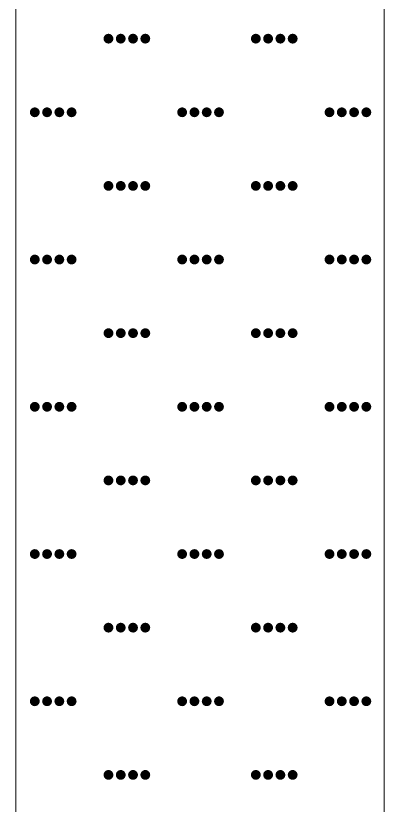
# Model space of a CAD drawing. Header units: inches. Extents: x -27 to 109, y -598 to 26.
# Drawn here: x 18.082 to 20.082, y -269.77 to -265.481 of the extents above; entities that cross this region are included whole.
import ezdxf

# ---------------------------------------------------------------- set-up
doc = ezdxf.new("R2010")
doc.units = ezdxf.units.IN
doc.header["$MEASUREMENT"] = 0
doc.layers.get('0').update_dxf_attribs({"lineweight": 0})

# ---------------------------------------------------------------- blocks, each defined once
blk = doc.blocks.new('lr_block_44')
at = {"true_color": 0x000000}
for points in [[(18.6105, -265.6126), (18.6114, -265.6057), (18.6105, -265.5987), (18.6078, -265.5924), (18.6035, -265.5869), (18.5981, -265.5826), (18.5917, -265.5799), (18.5847, -265.579), (18.5778, -265.5799), (18.5714, -265.5826), (18.5659, -265.5869), (18.5617, -265.5924), (18.559, -265.5987), (18.5581, -265.6057), (18.559, -265.6126), (18.5617, -265.619), (18.5659, -265.6245), (18.5714, -265.6288), (18.5778, -265.6314), (18.5847, -265.6323), (18.5917, -265.6314), (18.5981, -265.6288), (18.6035, -265.6245), (18.6078, -265.619)], [(18.6771, -265.6126), (18.6781, -265.6057), (18.6771, -265.5987), (18.6745, -265.5924), (18.6702, -265.5869), (18.6647, -265.5826), (18.6583, -265.5799), (18.6514, -265.579), (18.6445, -265.5799), (18.6381, -265.5826), (18.6326, -265.5869), (18.6283, -265.5924), (18.6257, -265.5987), (18.6247, -265.6057), (18.6257, -265.6126), (18.6283, -265.619), (18.6326, -265.6245), (18.6381, -265.6288), (18.6445, -265.6314), (18.6514, -265.6323), (18.6583, -265.6314), (18.6647, -265.6288), (18.6702, -265.6245), (18.6745, -265.619)], [(18.7438, -265.6126), (18.7447, -265.6057), (18.7438, -265.5987), (18.7411, -265.5924), (18.7369, -265.5869), (18.7314, -265.5826), (18.725, -265.5799), (18.7181, -265.579), (18.7111, -265.5799), (18.7047, -265.5826), (18.6993, -265.5869), (18.695, -265.5924), (18.6923, -265.5987), (18.6914, -265.6057), (18.6923, -265.6126), (18.695, -265.619), (18.6993, -265.6245), (18.7047, -265.6288), (18.7111, -265.6314), (18.7181, -265.6323), (18.725, -265.6314), (18.7314, -265.6288), (18.7369, -265.6245), (18.7411, -265.619)], [(18.8105, -265.6126), (18.8114, -265.6057), (18.8105, -265.5987), (18.8078, -265.5924), (18.8035, -265.5869), (18.7981, -265.5826), (18.7917, -265.5799), (18.7847, -265.579), (18.7778, -265.5799), (18.7714, -265.5826), (18.7659, -265.5869), (18.7617, -265.5924), (18.759, -265.5987), (18.7581, -265.6057), (18.759, -265.6126), (18.7617, -265.619), (18.7659, -265.6245), (18.7714, -265.6288), (18.7778, -265.6314), (18.7847, -265.6323), (18.7917, -265.6314), (18.7981, -265.6288), (18.8035, -265.6245), (18.8078, -265.619)], [(19.4105, -265.6126), (19.4114, -265.6057), (19.4105, -265.5987), (19.4078, -265.5924), (19.4035, -265.5869), (19.3981, -265.5826), (19.3917, -265.5799), (19.3847, -265.579), (19.3778, -265.5799), (19.3714, -265.5826), (19.3659, -265.5869), (19.3617, -265.5924), (19.359, -265.5987), (19.3581, -265.6057), (19.359, -265.6126), (19.3617, -265.619), (19.3659, -265.6245), (19.3714, -265.6288), (19.3778, -265.6314), (19.3847, -265.6323), (19.3917, -265.6314), (19.3981, -265.6288), (19.4035, -265.6245), (19.4078, -265.619)], [(19.4771, -265.6126), (19.4781, -265.6057), (19.4771, -265.5987), (19.4745, -265.5924), (19.4702, -265.5869), (19.4647, -265.5826), (19.4583, -265.5799), (19.4514, -265.579), (19.4445, -265.5799), (19.4381, -265.5826), (19.4326, -265.5869), (19.4283, -265.5924), (19.4257, -265.5987), (19.4247, -265.6057), (19.4257, -265.6126), (19.4283, -265.619), (19.4326, -265.6245), (19.4381, -265.6288), (19.4445, -265.6314), (19.4514, -265.6323), (19.4583, -265.6314), (19.4647, -265.6288), (19.4702, -265.6245), (19.4745, -265.619)], [(19.5438, -265.6126), (19.5447, -265.6057), (19.5438, -265.5987), (19.5411, -265.5924), (19.5369, -265.5869), (19.5314, -265.5826), (19.525, -265.5799), (19.5181, -265.579), (19.5111, -265.5799), (19.5047, -265.5826), (19.4993, -265.5869), (19.495, -265.5924), (19.4923, -265.5987), (19.4914, -265.6057), (19.4923, -265.6126), (19.495, -265.619), (19.4993, -265.6245), (19.5047, -265.6288), (19.5111, -265.6314), (19.5181, -265.6323), (19.525, -265.6314), (19.5314, -265.6288), (19.5369, -265.6245), (19.5411, -265.619)], [(19.6105, -265.6126), (19.6114, -265.6057), (19.6105, -265.5987), (19.6078, -265.5924), (19.6035, -265.5869), (19.5981, -265.5826), (19.5917, -265.5799), (19.5847, -265.579), (19.5778, -265.5799), (19.5714, -265.5826), (19.5659, -265.5869), (19.5617, -265.5924), (19.559, -265.5987), (19.5581, -265.6057), (19.559, -265.6126), (19.5617, -265.619), (19.5659, -265.6245), (19.5714, -265.6288), (19.5778, -265.6314), (19.5847, -265.6323), (19.5917, -265.6314), (19.5981, -265.6288), (19.6035, -265.6245), (19.6078, -265.619)], [(18.2105, -266.0126), (18.2114, -266.0057), (18.2105, -265.9987), (18.2078, -265.9923), (18.2035, -265.9869), (18.1981, -265.9826), (18.1917, -265.9799), (18.1847, -265.979), (18.1778, -265.9799), (18.1714, -265.9826), (18.1659, -265.9869), (18.1617, -265.9923), (18.159, -265.9987), (18.1581, -266.0057), (18.159, -266.0126), (18.1617, -266.019), (18.1659, -266.0245), (18.1714, -266.0288), (18.1778, -266.0314), (18.1847, -266.0324), (18.1917, -266.0314), (18.1981, -266.0288), (18.2035, -266.0245), (18.2078, -266.019)], [(18.2771, -266.0126), (18.2781, -266.0057), (18.2771, -265.9987), (18.2745, -265.9923), (18.2702, -265.9869), (18.2647, -265.9826), (18.2583, -265.9799), (18.2514, -265.979), (18.2445, -265.9799), (18.2381, -265.9826), (18.2326, -265.9869), (18.2283, -265.9923), (18.2257, -265.9987), (18.2247, -266.0057), (18.2257, -266.0126), (18.2283, -266.019), (18.2326, -266.0245), (18.2381, -266.0288), (18.2445, -266.0314), (18.2514, -266.0324), (18.2583, -266.0314), (18.2647, -266.0288), (18.2702, -266.0245), (18.2745, -266.019)], [(18.3438, -266.0126), (18.3447, -266.0057), (18.3438, -265.9987), (18.3411, -265.9923), (18.3369, -265.9869), (18.3314, -265.9826), (18.325, -265.9799), (18.3181, -265.979), (18.3111, -265.9799), (18.3047, -265.9826), (18.2993, -265.9869), (18.295, -265.9923), (18.2923, -265.9987), (18.2914, -266.0057), (18.2923, -266.0126), (18.295, -266.019), (18.2993, -266.0245), (18.3047, -266.0288), (18.3111, -266.0314), (18.3181, -266.0324), (18.325, -266.0314), (18.3314, -266.0288), (18.3369, -266.0245), (18.3411, -266.019)], [(18.4105, -266.0126), (18.4114, -266.0057), (18.4105, -265.9987), (18.4078, -265.9923), (18.4035, -265.9869), (18.3981, -265.9826), (18.3917, -265.9799), (18.3847, -265.979), (18.3778, -265.9799), (18.3714, -265.9826), (18.3659, -265.9869), (18.3617, -265.9923), (18.359, -265.9987), (18.3581, -266.0057), (18.359, -266.0126), (18.3617, -266.019), (18.3659, -266.0245), (18.3714, -266.0288), (18.3778, -266.0314), (18.3847, -266.0324), (18.3917, -266.0314), (18.3981, -266.0288), (18.4035, -266.0245), (18.4078, -266.019)], [(19.0105, -266.0126), (19.0114, -266.0057), (19.0105, -265.9987), (19.0078, -265.9923), (19.0035, -265.9869), (18.9981, -265.9826), (18.9917, -265.9799), (18.9847, -265.979), (18.9778, -265.9799), (18.9714, -265.9826), (18.9659, -265.9869), (18.9617, -265.9923), (18.959, -265.9987), (18.9581, -266.0057), (18.959, -266.0126), (18.9617, -266.019), (18.9659, -266.0245), (18.9714, -266.0288), (18.9778, -266.0314), (18.9847, -266.0324), (18.9917, -266.0314), (18.9981, -266.0288), (19.0035, -266.0245), (19.0078, -266.019)], [(19.0771, -266.0126), (19.0781, -266.0057), (19.0771, -265.9987), (19.0745, -265.9923), (19.0702, -265.9869), (19.0647, -265.9826), (19.0583, -265.9799), (19.0514, -265.979), (19.0445, -265.9799), (19.0381, -265.9826), (19.0326, -265.9869), (19.0283, -265.9923), (19.0257, -265.9987), (19.0247, -266.0057), (19.0257, -266.0126), (19.0283, -266.019), (19.0326, -266.0245), (19.0381, -266.0288), (19.0445, -266.0314), (19.0514, -266.0324), (19.0583, -266.0314), (19.0647, -266.0288), (19.0702, -266.0245), (19.0745, -266.019)], [(19.1438, -266.0126), (19.1447, -266.0057), (19.1438, -265.9987), (19.1411, -265.9923), (19.1369, -265.9869), (19.1314, -265.9826), (19.125, -265.9799), (19.1181, -265.979), (19.1111, -265.9799), (19.1047, -265.9826), (19.0993, -265.9869), (19.095, -265.9923), (19.0923, -265.9987), (19.0914, -266.0057), (19.0923, -266.0126), (19.095, -266.019), (19.0993, -266.0245), (19.1047, -266.0288), (19.1111, -266.0314), (19.1181, -266.0324), (19.125, -266.0314), (19.1314, -266.0288), (19.1369, -266.0245), (19.1411, -266.019)], [(19.2105, -266.0126), (19.2114, -266.0057), (19.2105, -265.9987), (19.2078, -265.9923), (19.2035, -265.9869), (19.1981, -265.9826), (19.1917, -265.9799), (19.1847, -265.979), (19.1778, -265.9799), (19.1714, -265.9826), (19.1659, -265.9869), (19.1617, -265.9923), (19.159, -265.9987), (19.1581, -266.0057), (19.159, -266.0126), (19.1617, -266.019), (19.1659, -266.0245), (19.1714, -266.0288), (19.1778, -266.0314), (19.1847, -266.0324), (19.1917, -266.0314), (19.1981, -266.0288), (19.2035, -266.0245), (19.2078, -266.019)], [(19.8105, -266.0126), (19.8114, -266.0057), (19.8105, -265.9987), (19.8078, -265.9923), (19.8035, -265.9869), (19.7981, -265.9826), (19.7917, -265.9799), (19.7847, -265.979), (19.7778, -265.9799), (19.7714, -265.9826), (19.7659, -265.9869), (19.7617, -265.9923), (19.759, -265.9987), (19.7581, -266.0057), (19.759, -266.0126), (19.7617, -266.019), (19.7659, -266.0245), (19.7714, -266.0288), (19.7778, -266.0314), (19.7847, -266.0324), (19.7917, -266.0314), (19.7981, -266.0288), (19.8035, -266.0245), (19.8078, -266.019)], [(19.8771, -266.0126), (19.8781, -266.0057), (19.8771, -265.9987), (19.8745, -265.9923), (19.8702, -265.9869), (19.8647, -265.9826), (19.8583, -265.9799), (19.8514, -265.979), (19.8445, -265.9799), (19.8381, -265.9826), (19.8326, -265.9869), (19.8283, -265.9923), (19.8257, -265.9987), (19.8247, -266.0057), (19.8257, -266.0126), (19.8283, -266.019), (19.8326, -266.0245), (19.8381, -266.0288), (19.8445, -266.0314), (19.8514, -266.0324), (19.8583, -266.0314), (19.8647, -266.0288), (19.8702, -266.0245), (19.8745, -266.019)], [(19.9438, -266.0126), (19.9447, -266.0057), (19.9438, -265.9987), (19.9411, -265.9923), (19.9369, -265.9869), (19.9314, -265.9826), (19.925, -265.9799), (19.9181, -265.979), (19.9111, -265.9799), (19.9047, -265.9826), (19.8993, -265.9869), (19.895, -265.9923), (19.8923, -265.9987), (19.8914, -266.0057), (19.8923, -266.0126), (19.895, -266.019), (19.8993, -266.0245), (19.9047, -266.0288), (19.9111, -266.0314), (19.9181, -266.0324), (19.925, -266.0314), (19.9314, -266.0288), (19.9369, -266.0245), (19.9411, -266.019)], [(20.0105, -266.0126), (20.0114, -266.0057), (20.0105, -265.9987), (20.0078, -265.9923), (20.0035, -265.9869), (19.9981, -265.9826), (19.9917, -265.9799), (19.9847, -265.979), (19.9778, -265.9799), (19.9714, -265.9826), (19.9659, -265.9869), (19.9617, -265.9923), (19.959, -265.9987), (19.9581, -266.0057), (19.959, -266.0126), (19.9617, -266.019), (19.9659, -266.0245), (19.9714, -266.0288), (19.9778, -266.0314), (19.9847, -266.0324), (19.9917, -266.0314), (19.9981, -266.0288), (20.0035, -266.0245), (20.0078, -266.019)], [(18.6105, -266.4126), (18.6114, -266.4057), (18.6105, -266.3988), (18.6078, -266.3924), (18.6035, -266.3869), (18.5981, -266.3826), (18.5917, -266.38), (18.5847, -266.379), (18.5778, -266.38), (18.5714, -266.3826), (18.5659, -266.3869), (18.5617, -266.3924), (18.559, -266.3988), (18.5581, -266.4057), (18.559, -266.4126), (18.5617, -266.419), (18.5659, -266.4245), (18.5714, -266.4287), (18.5778, -266.4314), (18.5847, -266.4323), (18.5917, -266.4314), (18.5981, -266.4287), (18.6035, -266.4245), (18.6078, -266.419)], [(18.6771, -266.4126), (18.6781, -266.4057), (18.6771, -266.3988), (18.6745, -266.3924), (18.6702, -266.3869), (18.6647, -266.3826), (18.6583, -266.38), (18.6514, -266.379), (18.6445, -266.38), (18.6381, -266.3826), (18.6326, -266.3869), (18.6283, -266.3924), (18.6257, -266.3988), (18.6247, -266.4057), (18.6257, -266.4126), (18.6283, -266.419), (18.6326, -266.4245), (18.6381, -266.4287), (18.6445, -266.4314), (18.6514, -266.4323), (18.6583, -266.4314), (18.6647, -266.4287), (18.6702, -266.4245), (18.6745, -266.419)], [(18.7438, -266.4126), (18.7447, -266.4057), (18.7438, -266.3988), (18.7411, -266.3924), (18.7369, -266.3869), (18.7314, -266.3826), (18.725, -266.38), (18.7181, -266.379), (18.7111, -266.38), (18.7047, -266.3826), (18.6993, -266.3869), (18.695, -266.3924), (18.6923, -266.3988), (18.6914, -266.4057), (18.6923, -266.4126), (18.695, -266.419), (18.6993, -266.4245), (18.7047, -266.4287), (18.7111, -266.4314), (18.7181, -266.4323), (18.725, -266.4314), (18.7314, -266.4287), (18.7369, -266.4245), (18.7411, -266.419)], [(18.8105, -266.4126), (18.8114, -266.4057), (18.8105, -266.3988), (18.8078, -266.3924), (18.8035, -266.3869), (18.7981, -266.3826), (18.7917, -266.38), (18.7847, -266.379), (18.7778, -266.38), (18.7714, -266.3826), (18.7659, -266.3869), (18.7617, -266.3924), (18.759, -266.3988), (18.7581, -266.4057), (18.759, -266.4126), (18.7617, -266.419), (18.7659, -266.4245), (18.7714, -266.4287), (18.7778, -266.4314), (18.7847, -266.4323), (18.7917, -266.4314), (18.7981, -266.4287), (18.8035, -266.4245), (18.8078, -266.419)], [(19.4105, -266.4126), (19.4114, -266.4057), (19.4105, -266.3988), (19.4078, -266.3924), (19.4035, -266.3869), (19.3981, -266.3826), (19.3917, -266.38), (19.3847, -266.379), (19.3778, -266.38), (19.3714, -266.3826), (19.3659, -266.3869), (19.3617, -266.3924), (19.359, -266.3988), (19.3581, -266.4057), (19.359, -266.4126), (19.3617, -266.419), (19.3659, -266.4245), (19.3714, -266.4287), (19.3778, -266.4314), (19.3847, -266.4323), (19.3917, -266.4314), (19.3981, -266.4287), (19.4035, -266.4245), (19.4078, -266.419)], [(19.4771, -266.4126), (19.4781, -266.4057), (19.4771, -266.3988), (19.4745, -266.3924), (19.4702, -266.3869), (19.4647, -266.3826), (19.4583, -266.38), (19.4514, -266.379), (19.4445, -266.38), (19.4381, -266.3826), (19.4326, -266.3869), (19.4283, -266.3924), (19.4257, -266.3988), (19.4247, -266.4057), (19.4257, -266.4126), (19.4283, -266.419), (19.4326, -266.4245), (19.4381, -266.4287), (19.4445, -266.4314), (19.4514, -266.4323), (19.4583, -266.4314), (19.4647, -266.4287), (19.4702, -266.4245), (19.4745, -266.419)], [(19.5438, -266.4126), (19.5447, -266.4057), (19.5438, -266.3988), (19.5411, -266.3924), (19.5369, -266.3869), (19.5314, -266.3826), (19.525, -266.38), (19.5181, -266.379), (19.5111, -266.38), (19.5047, -266.3826), (19.4993, -266.3869), (19.495, -266.3924), (19.4923, -266.3988), (19.4914, -266.4057), (19.4923, -266.4126), (19.495, -266.419), (19.4993, -266.4245), (19.5047, -266.4287), (19.5111, -266.4314), (19.5181, -266.4323), (19.525, -266.4314), (19.5314, -266.4287), (19.5369, -266.4245), (19.5411, -266.419)], [(19.6105, -266.4126), (19.6114, -266.4057), (19.6105, -266.3988), (19.6078, -266.3924), (19.6035, -266.3869), (19.5981, -266.3826), (19.5917, -266.38), (19.5847, -266.379), (19.5778, -266.38), (19.5714, -266.3826), (19.5659, -266.3869), (19.5617, -266.3924), (19.559, -266.3988), (19.5581, -266.4057), (19.559, -266.4126), (19.5617, -266.419), (19.5659, -266.4245), (19.5714, -266.4287), (19.5778, -266.4314), (19.5847, -266.4323), (19.5917, -266.4314), (19.5981, -266.4287), (19.6035, -266.4245), (19.6078, -266.419)], [(18.2105, -266.8126), (18.2114, -266.8057), (18.2105, -266.7987), (18.2078, -266.7923), (18.2035, -266.7869), (18.1981, -266.7826), (18.1917, -266.7799), (18.1847, -266.779), (18.1778, -266.7799), (18.1714, -266.7826), (18.1659, -266.7869), (18.1617, -266.7923), (18.159, -266.7987), (18.1581, -266.8057), (18.159, -266.8126), (18.1617, -266.819), (18.1659, -266.8245), (18.1714, -266.8288), (18.1778, -266.8314), (18.1847, -266.8324), (18.1917, -266.8314), (18.1981, -266.8288), (18.2035, -266.8245), (18.2078, -266.819)], [(18.2771, -266.8126), (18.2781, -266.8057), (18.2771, -266.7987), (18.2745, -266.7923), (18.2702, -266.7869), (18.2647, -266.7826), (18.2583, -266.7799), (18.2514, -266.779), (18.2445, -266.7799), (18.2381, -266.7826), (18.2326, -266.7869), (18.2283, -266.7923), (18.2257, -266.7987), (18.2247, -266.8057), (18.2257, -266.8126), (18.2283, -266.819), (18.2326, -266.8245), (18.2381, -266.8288), (18.2445, -266.8314), (18.2514, -266.8324), (18.2583, -266.8314), (18.2647, -266.8288), (18.2702, -266.8245), (18.2745, -266.819)], [(18.3438, -266.8126), (18.3447, -266.8057), (18.3438, -266.7987), (18.3411, -266.7923), (18.3369, -266.7869), (18.3314, -266.7826), (18.325, -266.7799), (18.3181, -266.779), (18.3111, -266.7799), (18.3047, -266.7826), (18.2993, -266.7869), (18.295, -266.7923), (18.2923, -266.7987), (18.2914, -266.8057), (18.2923, -266.8126), (18.295, -266.819), (18.2993, -266.8245), (18.3047, -266.8288), (18.3111, -266.8314), (18.3181, -266.8324), (18.325, -266.8314), (18.3314, -266.8288), (18.3369, -266.8245), (18.3411, -266.819)], [(18.4105, -266.8126), (18.4114, -266.8057), (18.4105, -266.7987), (18.4078, -266.7923), (18.4035, -266.7869), (18.3981, -266.7826), (18.3917, -266.7799), (18.3847, -266.779), (18.3778, -266.7799), (18.3714, -266.7826), (18.3659, -266.7869), (18.3617, -266.7923), (18.359, -266.7987), (18.3581, -266.8057), (18.359, -266.8126), (18.3617, -266.819), (18.3659, -266.8245), (18.3714, -266.8288), (18.3778, -266.8314), (18.3847, -266.8324), (18.3917, -266.8314), (18.3981, -266.8288), (18.4035, -266.8245), (18.4078, -266.819)], [(19.0105, -266.8126), (19.0114, -266.8057), (19.0105, -266.7987), (19.0078, -266.7923), (19.0035, -266.7869), (18.9981, -266.7826), (18.9917, -266.7799), (18.9847, -266.779), (18.9778, -266.7799), (18.9714, -266.7826), (18.9659, -266.7869), (18.9617, -266.7923), (18.959, -266.7987), (18.9581, -266.8057), (18.959, -266.8126), (18.9617, -266.819), (18.9659, -266.8245), (18.9714, -266.8288), (18.9778, -266.8314), (18.9847, -266.8324), (18.9917, -266.8314), (18.9981, -266.8288), (19.0035, -266.8245), (19.0078, -266.819)], [(19.0771, -266.8126), (19.0781, -266.8057), (19.0771, -266.7987), (19.0745, -266.7923), (19.0702, -266.7869), (19.0647, -266.7826), (19.0583, -266.7799), (19.0514, -266.779), (19.0445, -266.7799), (19.0381, -266.7826), (19.0326, -266.7869), (19.0283, -266.7923), (19.0257, -266.7987), (19.0247, -266.8057), (19.0257, -266.8126), (19.0283, -266.819), (19.0326, -266.8245), (19.0381, -266.8288), (19.0445, -266.8314), (19.0514, -266.8324), (19.0583, -266.8314), (19.0647, -266.8288), (19.0702, -266.8245), (19.0745, -266.819)], [(19.1438, -266.8126), (19.1447, -266.8057), (19.1438, -266.7987), (19.1411, -266.7923), (19.1369, -266.7869), (19.1314, -266.7826), (19.125, -266.7799), (19.1181, -266.779), (19.1111, -266.7799), (19.1047, -266.7826), (19.0993, -266.7869), (19.095, -266.7923), (19.0923, -266.7987), (19.0914, -266.8057), (19.0923, -266.8126), (19.095, -266.819), (19.0993, -266.8245), (19.1047, -266.8288), (19.1111, -266.8314), (19.1181, -266.8324), (19.125, -266.8314), (19.1314, -266.8288), (19.1369, -266.8245), (19.1411, -266.819)], [(19.2105, -266.8126), (19.2114, -266.8057), (19.2105, -266.7987), (19.2078, -266.7923), (19.2035, -266.7869), (19.1981, -266.7826), (19.1917, -266.7799), (19.1847, -266.779), (19.1778, -266.7799), (19.1714, -266.7826), (19.1659, -266.7869), (19.1617, -266.7923), (19.159, -266.7987), (19.1581, -266.8057), (19.159, -266.8126), (19.1617, -266.819), (19.1659, -266.8245), (19.1714, -266.8288), (19.1778, -266.8314), (19.1847, -266.8324), (19.1917, -266.8314), (19.1981, -266.8288), (19.2035, -266.8245), (19.2078, -266.819)], [(19.8105, -266.8126), (19.8114, -266.8057), (19.8105, -266.7987), (19.8078, -266.7923), (19.8035, -266.7869), (19.7981, -266.7826), (19.7917, -266.7799), (19.7847, -266.779), (19.7778, -266.7799), (19.7714, -266.7826), (19.7659, -266.7869), (19.7617, -266.7923), (19.759, -266.7987), (19.7581, -266.8057), (19.759, -266.8126), (19.7617, -266.819), (19.7659, -266.8245), (19.7714, -266.8288), (19.7778, -266.8314), (19.7847, -266.8324), (19.7917, -266.8314), (19.7981, -266.8288), (19.8035, -266.8245), (19.8078, -266.819)], [(19.8771, -266.8126), (19.8781, -266.8057), (19.8771, -266.7987), (19.8745, -266.7923), (19.8702, -266.7869), (19.8647, -266.7826), (19.8583, -266.7799), (19.8514, -266.779), (19.8445, -266.7799), (19.8381, -266.7826), (19.8326, -266.7869), (19.8283, -266.7923), (19.8257, -266.7987), (19.8247, -266.8057), (19.8257, -266.8126), (19.8283, -266.819), (19.8326, -266.8245), (19.8381, -266.8288), (19.8445, -266.8314), (19.8514, -266.8324), (19.8583, -266.8314), (19.8647, -266.8288), (19.8702, -266.8245), (19.8745, -266.819)], [(19.9438, -266.8126), (19.9447, -266.8057), (19.9438, -266.7987), (19.9411, -266.7923), (19.9369, -266.7869), (19.9314, -266.7826), (19.925, -266.7799), (19.9181, -266.779), (19.9111, -266.7799), (19.9047, -266.7826), (19.8993, -266.7869), (19.895, -266.7923), (19.8923, -266.7987), (19.8914, -266.8057), (19.8923, -266.8126), (19.895, -266.819), (19.8993, -266.8245), (19.9047, -266.8288), (19.9111, -266.8314), (19.9181, -266.8324), (19.925, -266.8314), (19.9314, -266.8288), (19.9369, -266.8245), (19.9411, -266.819)], [(20.0105, -266.8126), (20.0114, -266.8057), (20.0105, -266.7987), (20.0078, -266.7923), (20.0035, -266.7869), (19.9981, -266.7826), (19.9917, -266.7799), (19.9847, -266.779), (19.9778, -266.7799), (19.9714, -266.7826), (19.9659, -266.7869), (19.9617, -266.7923), (19.959, -266.7987), (19.9581, -266.8057), (19.959, -266.8126), (19.9617, -266.819), (19.9659, -266.8245), (19.9714, -266.8288), (19.9778, -266.8314), (19.9847, -266.8324), (19.9917, -266.8314), (19.9981, -266.8288), (20.0035, -266.8245), (20.0078, -266.819)], [(18.6105, -267.2126), (18.6114, -267.2057), (18.6105, -267.1988), (18.6078, -267.1923), (18.6035, -267.1869), (18.5981, -267.1826), (18.5917, -267.18), (18.5847, -267.179), (18.5778, -267.18), (18.5714, -267.1826), (18.5659, -267.1869), (18.5617, -267.1923), (18.559, -267.1988), (18.5581, -267.2057), (18.559, -267.2126), (18.5617, -267.219), (18.5659, -267.2245), (18.5714, -267.2287), (18.5778, -267.2314), (18.5847, -267.2323), (18.5917, -267.2314), (18.5981, -267.2287), (18.6035, -267.2245), (18.6078, -267.219)], [(18.6771, -267.2126), (18.6781, -267.2057), (18.6771, -267.1988), (18.6745, -267.1923), (18.6702, -267.1869), (18.6647, -267.1826), (18.6583, -267.18), (18.6514, -267.179), (18.6445, -267.18), (18.6381, -267.1826), (18.6326, -267.1869), (18.6283, -267.1923), (18.6257, -267.1988), (18.6247, -267.2057), (18.6257, -267.2126), (18.6283, -267.219), (18.6326, -267.2245), (18.6381, -267.2287), (18.6445, -267.2314), (18.6514, -267.2323), (18.6583, -267.2314), (18.6647, -267.2287), (18.6702, -267.2245), (18.6745, -267.219)], [(18.7438, -267.2126), (18.7447, -267.2057), (18.7438, -267.1988), (18.7411, -267.1923), (18.7369, -267.1869), (18.7314, -267.1826), (18.725, -267.18), (18.7181, -267.179), (18.7111, -267.18), (18.7047, -267.1826), (18.6993, -267.1869), (18.695, -267.1923), (18.6923, -267.1988), (18.6914, -267.2057), (18.6923, -267.2126), (18.695, -267.219), (18.6993, -267.2245), (18.7047, -267.2287), (18.7111, -267.2314), (18.7181, -267.2323), (18.725, -267.2314), (18.7314, -267.2287), (18.7369, -267.2245), (18.7411, -267.219)], [(18.8105, -267.2126), (18.8114, -267.2057), (18.8105, -267.1988), (18.8078, -267.1923), (18.8035, -267.1869), (18.7981, -267.1826), (18.7917, -267.18), (18.7847, -267.179), (18.7778, -267.18), (18.7714, -267.1826), (18.7659, -267.1869), (18.7617, -267.1923), (18.759, -267.1988), (18.7581, -267.2057), (18.759, -267.2126), (18.7617, -267.219), (18.7659, -267.2245), (18.7714, -267.2287), (18.7778, -267.2314), (18.7847, -267.2323), (18.7917, -267.2314), (18.7981, -267.2287), (18.8035, -267.2245), (18.8078, -267.219)], [(19.4105, -267.2126), (19.4114, -267.2057), (19.4105, -267.1988), (19.4078, -267.1923), (19.4035, -267.1869), (19.3981, -267.1826), (19.3917, -267.18), (19.3847, -267.179), (19.3778, -267.18), (19.3714, -267.1826), (19.3659, -267.1869), (19.3617, -267.1923), (19.359, -267.1988), (19.3581, -267.2057), (19.359, -267.2126), (19.3617, -267.219), (19.3659, -267.2245), (19.3714, -267.2287), (19.3778, -267.2314), (19.3847, -267.2323), (19.3917, -267.2314), (19.3981, -267.2287), (19.4035, -267.2245), (19.4078, -267.219)], [(19.4771, -267.2126), (19.4781, -267.2057), (19.4771, -267.1988), (19.4745, -267.1923), (19.4702, -267.1869), (19.4647, -267.1826), (19.4583, -267.18), (19.4514, -267.179), (19.4445, -267.18), (19.4381, -267.1826), (19.4326, -267.1869), (19.4283, -267.1923), (19.4257, -267.1988), (19.4247, -267.2057), (19.4257, -267.2126), (19.4283, -267.219), (19.4326, -267.2245), (19.4381, -267.2287), (19.4445, -267.2314), (19.4514, -267.2323), (19.4583, -267.2314), (19.4647, -267.2287), (19.4702, -267.2245), (19.4745, -267.219)], [(19.5438, -267.2126), (19.5447, -267.2057), (19.5438, -267.1988), (19.5411, -267.1923), (19.5369, -267.1869), (19.5314, -267.1826), (19.525, -267.18), (19.5181, -267.179), (19.5111, -267.18), (19.5047, -267.1826), (19.4993, -267.1869), (19.495, -267.1923), (19.4923, -267.1988), (19.4914, -267.2057), (19.4923, -267.2126), (19.495, -267.219), (19.4993, -267.2245), (19.5047, -267.2287), (19.5111, -267.2314), (19.5181, -267.2323), (19.525, -267.2314), (19.5314, -267.2287), (19.5369, -267.2245), (19.5411, -267.219)], [(19.6105, -267.2126), (19.6114, -267.2057), (19.6105, -267.1988), (19.6078, -267.1923), (19.6035, -267.1869), (19.5981, -267.1826), (19.5917, -267.18), (19.5847, -267.179), (19.5778, -267.18), (19.5714, -267.1826), (19.5659, -267.1869), (19.5617, -267.1923), (19.559, -267.1988), (19.5581, -267.2057), (19.559, -267.2126), (19.5617, -267.219), (19.5659, -267.2245), (19.5714, -267.2287), (19.5778, -267.2314), (19.5847, -267.2323), (19.5917, -267.2314), (19.5981, -267.2287), (19.6035, -267.2245), (19.6078, -267.219)], [(18.2105, -267.6126), (18.2114, -267.6057), (18.2105, -267.5987), (18.2078, -267.5924), (18.2035, -267.5869), (18.1981, -267.5826), (18.1917, -267.5799), (18.1847, -267.579), (18.1778, -267.5799), (18.1714, -267.5826), (18.1659, -267.5869), (18.1617, -267.5924), (18.159, -267.5987), (18.1581, -267.6057), (18.159, -267.6126), (18.1617, -267.619), (18.1659, -267.6245), (18.1714, -267.6288), (18.1778, -267.6314), (18.1847, -267.6323), (18.1917, -267.6314), (18.1981, -267.6288), (18.2035, -267.6245), (18.2078, -267.619)], [(18.2771, -267.6126), (18.2781, -267.6057), (18.2771, -267.5987), (18.2745, -267.5924), (18.2702, -267.5869), (18.2647, -267.5826), (18.2583, -267.5799), (18.2514, -267.579), (18.2445, -267.5799), (18.2381, -267.5826), (18.2326, -267.5869), (18.2283, -267.5924), (18.2257, -267.5987), (18.2247, -267.6057), (18.2257, -267.6126), (18.2283, -267.619), (18.2326, -267.6245), (18.2381, -267.6288), (18.2445, -267.6314), (18.2514, -267.6323), (18.2583, -267.6314), (18.2647, -267.6288), (18.2702, -267.6245), (18.2745, -267.619)], [(18.3438, -267.6126), (18.3447, -267.6057), (18.3438, -267.5987), (18.3411, -267.5924), (18.3369, -267.5869), (18.3314, -267.5826), (18.325, -267.5799), (18.3181, -267.579), (18.3111, -267.5799), (18.3047, -267.5826), (18.2993, -267.5869), (18.295, -267.5924), (18.2923, -267.5987), (18.2914, -267.6057), (18.2923, -267.6126), (18.295, -267.619), (18.2993, -267.6245), (18.3047, -267.6288), (18.3111, -267.6314), (18.3181, -267.6323), (18.325, -267.6314), (18.3314, -267.6288), (18.3369, -267.6245), (18.3411, -267.619)], [(18.4105, -267.6126), (18.4114, -267.6057), (18.4105, -267.5987), (18.4078, -267.5924), (18.4035, -267.5869), (18.3981, -267.5826), (18.3917, -267.5799), (18.3847, -267.579), (18.3778, -267.5799), (18.3714, -267.5826), (18.3659, -267.5869), (18.3617, -267.5924), (18.359, -267.5987), (18.3581, -267.6057), (18.359, -267.6126), (18.3617, -267.619), (18.3659, -267.6245), (18.3714, -267.6288), (18.3778, -267.6314), (18.3847, -267.6323), (18.3917, -267.6314), (18.3981, -267.6288), (18.4035, -267.6245), (18.4078, -267.619)], [(19.0105, -267.6126), (19.0114, -267.6057), (19.0105, -267.5987), (19.0078, -267.5924), (19.0035, -267.5869), (18.9981, -267.5826), (18.9917, -267.5799), (18.9847, -267.579), (18.9778, -267.5799), (18.9714, -267.5826), (18.9659, -267.5869), (18.9617, -267.5924), (18.959, -267.5987), (18.9581, -267.6057), (18.959, -267.6126), (18.9617, -267.619), (18.9659, -267.6245), (18.9714, -267.6288), (18.9778, -267.6314), (18.9847, -267.6323), (18.9917, -267.6314), (18.9981, -267.6288), (19.0035, -267.6245), (19.0078, -267.619)], [(19.0771, -267.6126), (19.0781, -267.6057), (19.0771, -267.5987), (19.0745, -267.5924), (19.0702, -267.5869), (19.0647, -267.5826), (19.0583, -267.5799), (19.0514, -267.579), (19.0445, -267.5799), (19.0381, -267.5826), (19.0326, -267.5869), (19.0283, -267.5924), (19.0257, -267.5987), (19.0247, -267.6057), (19.0257, -267.6126), (19.0283, -267.619), (19.0326, -267.6245), (19.0381, -267.6288), (19.0445, -267.6314), (19.0514, -267.6323), (19.0583, -267.6314), (19.0647, -267.6288), (19.0702, -267.6245), (19.0745, -267.619)], [(19.1438, -267.6126), (19.1447, -267.6057), (19.1438, -267.5987), (19.1411, -267.5924), (19.1369, -267.5869), (19.1314, -267.5826), (19.125, -267.5799), (19.1181, -267.579), (19.1111, -267.5799), (19.1047, -267.5826), (19.0993, -267.5869), (19.095, -267.5924), (19.0923, -267.5987), (19.0914, -267.6057), (19.0923, -267.6126), (19.095, -267.619), (19.0993, -267.6245), (19.1047, -267.6288), (19.1111, -267.6314), (19.1181, -267.6323), (19.125, -267.6314), (19.1314, -267.6288), (19.1369, -267.6245), (19.1411, -267.619)], [(19.2105, -267.6126), (19.2114, -267.6057), (19.2105, -267.5987), (19.2078, -267.5924), (19.2035, -267.5869), (19.1981, -267.5826), (19.1917, -267.5799), (19.1847, -267.579), (19.1778, -267.5799), (19.1714, -267.5826), (19.1659, -267.5869), (19.1617, -267.5924), (19.159, -267.5987), (19.1581, -267.6057), (19.159, -267.6126), (19.1617, -267.619), (19.1659, -267.6245), (19.1714, -267.6288), (19.1778, -267.6314), (19.1847, -267.6323), (19.1917, -267.6314), (19.1981, -267.6288), (19.2035, -267.6245), (19.2078, -267.619)], [(19.8105, -267.6126), (19.8114, -267.6057), (19.8105, -267.5987), (19.8078, -267.5924), (19.8035, -267.5869), (19.7981, -267.5826), (19.7917, -267.5799), (19.7847, -267.579), (19.7778, -267.5799), (19.7714, -267.5826), (19.7659, -267.5869), (19.7617, -267.5924), (19.759, -267.5987), (19.7581, -267.6057), (19.759, -267.6126), (19.7617, -267.619), (19.7659, -267.6245), (19.7714, -267.6288), (19.7778, -267.6314), (19.7847, -267.6323), (19.7917, -267.6314), (19.7981, -267.6288), (19.8035, -267.6245), (19.8078, -267.619)], [(19.8771, -267.6126), (19.8781, -267.6057), (19.8771, -267.5987), (19.8745, -267.5924), (19.8702, -267.5869), (19.8647, -267.5826), (19.8583, -267.5799), (19.8514, -267.579), (19.8445, -267.5799), (19.8381, -267.5826), (19.8326, -267.5869), (19.8283, -267.5924), (19.8257, -267.5987), (19.8247, -267.6057), (19.8257, -267.6126), (19.8283, -267.619), (19.8326, -267.6245), (19.8381, -267.6288), (19.8445, -267.6314), (19.8514, -267.6323), (19.8583, -267.6314), (19.8647, -267.6288), (19.8702, -267.6245), (19.8745, -267.619)], [(19.9438, -267.6126), (19.9447, -267.6057), (19.9438, -267.5987), (19.9411, -267.5924), (19.9369, -267.5869), (19.9314, -267.5826), (19.925, -267.5799), (19.9181, -267.579), (19.9111, -267.5799), (19.9047, -267.5826), (19.8993, -267.5869), (19.895, -267.5924), (19.8923, -267.5987), (19.8914, -267.6057), (19.8923, -267.6126), (19.895, -267.619), (19.8993, -267.6245), (19.9047, -267.6288), (19.9111, -267.6314), (19.9181, -267.6323), (19.925, -267.6314), (19.9314, -267.6288), (19.9369, -267.6245), (19.9411, -267.619)], [(20.0105, -267.6126), (20.0114, -267.6057), (20.0105, -267.5987), (20.0078, -267.5924), (20.0035, -267.5869), (19.9981, -267.5826), (19.9917, -267.5799), (19.9847, -267.579), (19.9778, -267.5799), (19.9714, -267.5826), (19.9659, -267.5869), (19.9617, -267.5924), (19.959, -267.5987), (19.9581, -267.6057), (19.959, -267.6126), (19.9617, -267.619), (19.9659, -267.6245), (19.9714, -267.6288), (19.9778, -267.6314), (19.9847, -267.6323), (19.9917, -267.6314), (19.9981, -267.6288), (20.0035, -267.6245), (20.0078, -267.619)], [(18.6105, -268.0126), (18.6114, -268.0057), (18.6105, -267.9987), (18.6078, -267.9923), (18.6035, -267.9869), (18.5981, -267.9826), (18.5917, -267.9799), (18.5847, -267.979), (18.5778, -267.9799), (18.5714, -267.9826), (18.5659, -267.9869), (18.5617, -267.9923), (18.559, -267.9987), (18.5581, -268.0057), (18.559, -268.0126), (18.5617, -268.019), (18.5659, -268.0245), (18.5714, -268.0288), (18.5778, -268.0314), (18.5847, -268.0324), (18.5917, -268.0314), (18.5981, -268.0288), (18.6035, -268.0245), (18.6078, -268.019)], [(18.6771, -268.0126), (18.6781, -268.0057), (18.6771, -267.9987), (18.6745, -267.9923), (18.6702, -267.9869), (18.6647, -267.9826), (18.6583, -267.9799), (18.6514, -267.979), (18.6445, -267.9799), (18.6381, -267.9826), (18.6326, -267.9869), (18.6283, -267.9923), (18.6257, -267.9987), (18.6247, -268.0057), (18.6257, -268.0126), (18.6283, -268.019), (18.6326, -268.0245), (18.6381, -268.0288), (18.6445, -268.0314), (18.6514, -268.0324), (18.6583, -268.0314), (18.6647, -268.0288), (18.6702, -268.0245), (18.6745, -268.019)], [(18.7438, -268.0126), (18.7447, -268.0057), (18.7438, -267.9987), (18.7411, -267.9923), (18.7369, -267.9869), (18.7314, -267.9826), (18.725, -267.9799), (18.7181, -267.979), (18.7111, -267.9799), (18.7047, -267.9826), (18.6993, -267.9869), (18.695, -267.9923), (18.6923, -267.9987), (18.6914, -268.0057), (18.6923, -268.0126), (18.695, -268.019), (18.6993, -268.0245), (18.7047, -268.0288), (18.7111, -268.0314), (18.7181, -268.0324), (18.725, -268.0314), (18.7314, -268.0288), (18.7369, -268.0245), (18.7411, -268.019)], [(18.8105, -268.0126), (18.8114, -268.0057), (18.8105, -267.9987), (18.8078, -267.9923), (18.8035, -267.9869), (18.7981, -267.9826), (18.7917, -267.9799), (18.7847, -267.979), (18.7778, -267.9799), (18.7714, -267.9826), (18.7659, -267.9869), (18.7617, -267.9923), (18.759, -267.9987), (18.7581, -268.0057), (18.759, -268.0126), (18.7617, -268.019), (18.7659, -268.0245), (18.7714, -268.0288), (18.7778, -268.0314), (18.7847, -268.0324), (18.7917, -268.0314), (18.7981, -268.0288), (18.8035, -268.0245), (18.8078, -268.019)], [(19.4105, -268.0126), (19.4114, -268.0057), (19.4105, -267.9987), (19.4078, -267.9923), (19.4035, -267.9869), (19.3981, -267.9826), (19.3917, -267.9799), (19.3847, -267.979), (19.3778, -267.9799), (19.3714, -267.9826), (19.3659, -267.9869), (19.3617, -267.9923), (19.359, -267.9987), (19.3581, -268.0057), (19.359, -268.0126), (19.3617, -268.019), (19.3659, -268.0245), (19.3714, -268.0288), (19.3778, -268.0314), (19.3847, -268.0324), (19.3917, -268.0314), (19.3981, -268.0288), (19.4035, -268.0245), (19.4078, -268.019)], [(19.4771, -268.0126), (19.4781, -268.0057), (19.4771, -267.9987), (19.4745, -267.9923), (19.4702, -267.9869), (19.4647, -267.9826), (19.4583, -267.9799), (19.4514, -267.979), (19.4445, -267.9799), (19.4381, -267.9826), (19.4326, -267.9869), (19.4283, -267.9923), (19.4257, -267.9987), (19.4247, -268.0057), (19.4257, -268.0126), (19.4283, -268.019), (19.4326, -268.0245), (19.4381, -268.0288), (19.4445, -268.0314), (19.4514, -268.0324), (19.4583, -268.0314), (19.4647, -268.0288), (19.4702, -268.0245), (19.4745, -268.019)], [(19.5438, -268.0126), (19.5447, -268.0057), (19.5438, -267.9987), (19.5411, -267.9923), (19.5369, -267.9869), (19.5314, -267.9826), (19.525, -267.9799), (19.5181, -267.979), (19.5111, -267.9799), (19.5047, -267.9826), (19.4993, -267.9869), (19.495, -267.9923), (19.4923, -267.9987), (19.4914, -268.0057), (19.4923, -268.0126), (19.495, -268.019), (19.4993, -268.0245), (19.5047, -268.0288), (19.5111, -268.0314), (19.5181, -268.0324), (19.525, -268.0314), (19.5314, -268.0288), (19.5369, -268.0245), (19.5411, -268.019)], [(19.6105, -268.0126), (19.6114, -268.0057), (19.6105, -267.9987), (19.6078, -267.9923), (19.6035, -267.9869), (19.5981, -267.9826), (19.5917, -267.9799), (19.5847, -267.979), (19.5778, -267.9799), (19.5714, -267.9826), (19.5659, -267.9869), (19.5617, -267.9923), (19.559, -267.9987), (19.5581, -268.0057), (19.559, -268.0126), (19.5617, -268.019), (19.5659, -268.0245), (19.5714, -268.0288), (19.5778, -268.0314), (19.5847, -268.0324), (19.5917, -268.0314), (19.5981, -268.0288), (19.6035, -268.0245), (19.6078, -268.019)], [(18.2105, -268.4126), (18.2114, -268.4057), (18.2105, -268.3988), (18.2078, -268.3924), (18.2035, -268.3869), (18.1981, -268.3826), (18.1917, -268.38), (18.1847, -268.379), (18.1778, -268.38), (18.1714, -268.3826), (18.1659, -268.3869), (18.1617, -268.3924), (18.159, -268.3988), (18.1581, -268.4057), (18.159, -268.4126), (18.1617, -268.419), (18.1659, -268.4245), (18.1714, -268.4287), (18.1778, -268.4314), (18.1847, -268.4323), (18.1917, -268.4314), (18.1981, -268.4287), (18.2035, -268.4245), (18.2078, -268.419)], [(18.2771, -268.4126), (18.2781, -268.4057), (18.2771, -268.3988), (18.2745, -268.3924), (18.2702, -268.3869), (18.2647, -268.3826), (18.2583, -268.38), (18.2514, -268.379), (18.2445, -268.38), (18.2381, -268.3826), (18.2326, -268.3869), (18.2283, -268.3924), (18.2257, -268.3988), (18.2247, -268.4057), (18.2257, -268.4126), (18.2283, -268.419), (18.2326, -268.4245), (18.2381, -268.4287), (18.2445, -268.4314), (18.2514, -268.4323), (18.2583, -268.4314), (18.2647, -268.4287), (18.2702, -268.4245), (18.2745, -268.419)], [(18.3438, -268.4126), (18.3447, -268.4057), (18.3438, -268.3988), (18.3411, -268.3924), (18.3369, -268.3869), (18.3314, -268.3826), (18.325, -268.38), (18.3181, -268.379), (18.3111, -268.38), (18.3047, -268.3826), (18.2993, -268.3869), (18.295, -268.3924), (18.2923, -268.3988), (18.2914, -268.4057), (18.2923, -268.4126), (18.295, -268.419), (18.2993, -268.4245), (18.3047, -268.4287), (18.3111, -268.4314), (18.3181, -268.4323), (18.325, -268.4314), (18.3314, -268.4287), (18.3369, -268.4245), (18.3411, -268.419)], [(18.4105, -268.4126), (18.4114, -268.4057), (18.4105, -268.3988), (18.4078, -268.3924), (18.4035, -268.3869), (18.3981, -268.3826), (18.3917, -268.38), (18.3847, -268.379), (18.3778, -268.38), (18.3714, -268.3826), (18.3659, -268.3869), (18.3617, -268.3924), (18.359, -268.3988), (18.3581, -268.4057), (18.359, -268.4126), (18.3617, -268.419), (18.3659, -268.4245), (18.3714, -268.4287), (18.3778, -268.4314), (18.3847, -268.4323), (18.3917, -268.4314), (18.3981, -268.4287), (18.4035, -268.4245), (18.4078, -268.419)], [(19.0105, -268.4126), (19.0114, -268.4057), (19.0105, -268.3988), (19.0078, -268.3924), (19.0035, -268.3869), (18.9981, -268.3826), (18.9917, -268.38), (18.9847, -268.379), (18.9778, -268.38), (18.9714, -268.3826), (18.9659, -268.3869), (18.9617, -268.3924), (18.959, -268.3988), (18.9581, -268.4057), (18.959, -268.4126), (18.9617, -268.419), (18.9659, -268.4245), (18.9714, -268.4287), (18.9778, -268.4314), (18.9847, -268.4323), (18.9917, -268.4314), (18.9981, -268.4287), (19.0035, -268.4245), (19.0078, -268.419)], [(19.0771, -268.4126), (19.0781, -268.4057), (19.0771, -268.3988), (19.0745, -268.3924), (19.0702, -268.3869), (19.0647, -268.3826), (19.0583, -268.38), (19.0514, -268.379), (19.0445, -268.38), (19.0381, -268.3826), (19.0326, -268.3869), (19.0283, -268.3924), (19.0257, -268.3988), (19.0247, -268.4057), (19.0257, -268.4126), (19.0283, -268.419), (19.0326, -268.4245), (19.0381, -268.4287), (19.0445, -268.4314), (19.0514, -268.4323), (19.0583, -268.4314), (19.0647, -268.4287), (19.0702, -268.4245), (19.0745, -268.419)], [(19.1438, -268.4126), (19.1447, -268.4057), (19.1438, -268.3988), (19.1411, -268.3924), (19.1369, -268.3869), (19.1314, -268.3826), (19.125, -268.38), (19.1181, -268.379), (19.1111, -268.38), (19.1047, -268.3826), (19.0993, -268.3869), (19.095, -268.3924), (19.0923, -268.3988), (19.0914, -268.4057), (19.0923, -268.4126), (19.095, -268.419), (19.0993, -268.4245), (19.1047, -268.4287), (19.1111, -268.4314), (19.1181, -268.4323), (19.125, -268.4314), (19.1314, -268.4287), (19.1369, -268.4245), (19.1411, -268.419)], [(19.2105, -268.4126), (19.2114, -268.4057), (19.2105, -268.3988), (19.2078, -268.3924), (19.2035, -268.3869), (19.1981, -268.3826), (19.1917, -268.38), (19.1847, -268.379), (19.1778, -268.38), (19.1714, -268.3826), (19.1659, -268.3869), (19.1617, -268.3924), (19.159, -268.3988), (19.1581, -268.4057), (19.159, -268.4126), (19.1617, -268.419), (19.1659, -268.4245), (19.1714, -268.4287), (19.1778, -268.4314), (19.1847, -268.4323), (19.1917, -268.4314), (19.1981, -268.4287), (19.2035, -268.4245), (19.2078, -268.419)], [(19.8105, -268.4126), (19.8114, -268.4057), (19.8105, -268.3988), (19.8078, -268.3924), (19.8035, -268.3869), (19.7981, -268.3826), (19.7917, -268.38), (19.7847, -268.379), (19.7778, -268.38), (19.7714, -268.3826), (19.7659, -268.3869), (19.7617, -268.3924), (19.759, -268.3988), (19.7581, -268.4057), (19.759, -268.4126), (19.7617, -268.419), (19.7659, -268.4245), (19.7714, -268.4287), (19.7778, -268.4314), (19.7847, -268.4323), (19.7917, -268.4314), (19.7981, -268.4287), (19.8035, -268.4245), (19.8078, -268.419)], [(19.8771, -268.4126), (19.8781, -268.4057), (19.8771, -268.3988), (19.8745, -268.3924), (19.8702, -268.3869), (19.8647, -268.3826), (19.8583, -268.38), (19.8514, -268.379), (19.8445, -268.38), (19.8381, -268.3826), (19.8326, -268.3869), (19.8283, -268.3924), (19.8257, -268.3988), (19.8247, -268.4057), (19.8257, -268.4126), (19.8283, -268.419), (19.8326, -268.4245), (19.8381, -268.4287), (19.8445, -268.4314), (19.8514, -268.4323), (19.8583, -268.4314), (19.8647, -268.4287), (19.8702, -268.4245), (19.8745, -268.419)], [(19.9438, -268.4126), (19.9447, -268.4057), (19.9438, -268.3988), (19.9411, -268.3924), (19.9369, -268.3869), (19.9314, -268.3826), (19.925, -268.38), (19.9181, -268.379), (19.9111, -268.38), (19.9047, -268.3826), (19.8993, -268.3869), (19.895, -268.3924), (19.8923, -268.3988), (19.8914, -268.4057), (19.8923, -268.4126), (19.895, -268.419), (19.8993, -268.4245), (19.9047, -268.4287), (19.9111, -268.4314), (19.9181, -268.4323), (19.925, -268.4314), (19.9314, -268.4287), (19.9369, -268.4245), (19.9411, -268.419)], [(20.0105, -268.4126), (20.0114, -268.4057), (20.0105, -268.3988), (20.0078, -268.3924), (20.0035, -268.3869), (19.9981, -268.3826), (19.9917, -268.38), (19.9847, -268.379), (19.9778, -268.38), (19.9714, -268.3826), (19.9659, -268.3869), (19.9617, -268.3924), (19.959, -268.3988), (19.9581, -268.4057), (19.959, -268.4126), (19.9617, -268.419), (19.9659, -268.4245), (19.9714, -268.4287), (19.9778, -268.4314), (19.9847, -268.4323), (19.9917, -268.4314), (19.9981, -268.4287), (20.0035, -268.4245), (20.0078, -268.419)], [(18.6105, -268.8126), (18.6114, -268.8057), (18.6105, -268.7987), (18.6078, -268.7923), (18.6035, -268.7869), (18.5981, -268.7826), (18.5917, -268.7799), (18.5847, -268.779), (18.5778, -268.7799), (18.5714, -268.7826), (18.5659, -268.7869), (18.5617, -268.7923), (18.559, -268.7987), (18.5581, -268.8057), (18.559, -268.8126), (18.5617, -268.819), (18.5659, -268.8245), (18.5714, -268.8288), (18.5778, -268.8314), (18.5847, -268.8324), (18.5917, -268.8314), (18.5981, -268.8288), (18.6035, -268.8245), (18.6078, -268.819)], [(18.6771, -268.8126), (18.6781, -268.8057), (18.6771, -268.7987), (18.6745, -268.7923), (18.6702, -268.7869), (18.6647, -268.7826), (18.6583, -268.7799), (18.6514, -268.779), (18.6445, -268.7799), (18.6381, -268.7826), (18.6326, -268.7869), (18.6283, -268.7923), (18.6257, -268.7987), (18.6247, -268.8057), (18.6257, -268.8126), (18.6283, -268.819), (18.6326, -268.8245), (18.6381, -268.8288), (18.6445, -268.8314), (18.6514, -268.8324), (18.6583, -268.8314), (18.6647, -268.8288), (18.6702, -268.8245), (18.6745, -268.819)], [(18.7438, -268.8126), (18.7447, -268.8057), (18.7438, -268.7987), (18.7411, -268.7923), (18.7369, -268.7869), (18.7314, -268.7826), (18.725, -268.7799), (18.7181, -268.779), (18.7111, -268.7799), (18.7047, -268.7826), (18.6993, -268.7869), (18.695, -268.7923), (18.6923, -268.7987), (18.6914, -268.8057), (18.6923, -268.8126), (18.695, -268.819), (18.6993, -268.8245), (18.7047, -268.8288), (18.7111, -268.8314), (18.7181, -268.8324), (18.725, -268.8314), (18.7314, -268.8288), (18.7369, -268.8245), (18.7411, -268.819)], [(18.8105, -268.8126), (18.8114, -268.8057), (18.8105, -268.7987), (18.8078, -268.7923), (18.8035, -268.7869), (18.7981, -268.7826), (18.7917, -268.7799), (18.7847, -268.779), (18.7778, -268.7799), (18.7714, -268.7826), (18.7659, -268.7869), (18.7617, -268.7923), (18.759, -268.7987), (18.7581, -268.8057), (18.759, -268.8126), (18.7617, -268.819), (18.7659, -268.8245), (18.7714, -268.8288), (18.7778, -268.8314), (18.7847, -268.8324), (18.7917, -268.8314), (18.7981, -268.8288), (18.8035, -268.8245), (18.8078, -268.819)], [(19.4105, -268.8126), (19.4114, -268.8057), (19.4105, -268.7987), (19.4078, -268.7923), (19.4035, -268.7869), (19.3981, -268.7826), (19.3917, -268.7799), (19.3847, -268.779), (19.3778, -268.7799), (19.3714, -268.7826), (19.3659, -268.7869), (19.3617, -268.7923), (19.359, -268.7987), (19.3581, -268.8057), (19.359, -268.8126), (19.3617, -268.819), (19.3659, -268.8245), (19.3714, -268.8288), (19.3778, -268.8314), (19.3847, -268.8324), (19.3917, -268.8314), (19.3981, -268.8288), (19.4035, -268.8245), (19.4078, -268.819)], [(19.4771, -268.8126), (19.4781, -268.8057), (19.4771, -268.7987), (19.4745, -268.7923), (19.4702, -268.7869), (19.4647, -268.7826), (19.4583, -268.7799), (19.4514, -268.779), (19.4445, -268.7799), (19.4381, -268.7826), (19.4326, -268.7869), (19.4283, -268.7923), (19.4257, -268.7987), (19.4247, -268.8057), (19.4257, -268.8126), (19.4283, -268.819), (19.4326, -268.8245), (19.4381, -268.8288), (19.4445, -268.8314), (19.4514, -268.8324), (19.4583, -268.8314), (19.4647, -268.8288), (19.4702, -268.8245), (19.4745, -268.819)], [(19.5438, -268.8126), (19.5447, -268.8057), (19.5438, -268.7987), (19.5411, -268.7923), (19.5369, -268.7869), (19.5314, -268.7826), (19.525, -268.7799), (19.5181, -268.779), (19.5111, -268.7799), (19.5047, -268.7826), (19.4993, -268.7869), (19.495, -268.7923), (19.4923, -268.7987), (19.4914, -268.8057), (19.4923, -268.8126), (19.495, -268.819), (19.4993, -268.8245), (19.5047, -268.8288), (19.5111, -268.8314), (19.5181, -268.8324), (19.525, -268.8314), (19.5314, -268.8288), (19.5369, -268.8245), (19.5411, -268.819)], [(19.6105, -268.8126), (19.6114, -268.8057), (19.6105, -268.7987), (19.6078, -268.7923), (19.6035, -268.7869), (19.5981, -268.7826), (19.5917, -268.7799), (19.5847, -268.779), (19.5778, -268.7799), (19.5714, -268.7826), (19.5659, -268.7869), (19.5617, -268.7923), (19.559, -268.7987), (19.5581, -268.8057), (19.559, -268.8126), (19.5617, -268.819), (19.5659, -268.8245), (19.5714, -268.8288), (19.5778, -268.8314), (19.5847, -268.8324), (19.5917, -268.8314), (19.5981, -268.8288), (19.6035, -268.8245), (19.6078, -268.819)], [(18.2105, -269.2126), (18.2114, -269.2057), (18.2105, -269.1988), (18.2078, -269.1923), (18.2035, -269.1869), (18.1981, -269.1826), (18.1917, -269.18), (18.1847, -269.179), (18.1778, -269.18), (18.1714, -269.1826), (18.1659, -269.1869), (18.1617, -269.1923), (18.159, -269.1988), (18.1581, -269.2057), (18.159, -269.2126), (18.1617, -269.219), (18.1659, -269.2245), (18.1714, -269.2287), (18.1778, -269.2314), (18.1847, -269.2323), (18.1917, -269.2314), (18.1981, -269.2287), (18.2035, -269.2245), (18.2078, -269.219)], [(18.2771, -269.2126), (18.2781, -269.2057), (18.2771, -269.1988), (18.2745, -269.1923), (18.2702, -269.1869), (18.2647, -269.1826), (18.2583, -269.18), (18.2514, -269.179), (18.2445, -269.18), (18.2381, -269.1826), (18.2326, -269.1869), (18.2283, -269.1923), (18.2257, -269.1988), (18.2247, -269.2057), (18.2257, -269.2126), (18.2283, -269.219), (18.2326, -269.2245), (18.2381, -269.2287), (18.2445, -269.2314), (18.2514, -269.2323), (18.2583, -269.2314), (18.2647, -269.2287), (18.2702, -269.2245), (18.2745, -269.219)], [(18.3438, -269.2126), (18.3447, -269.2057), (18.3438, -269.1988), (18.3411, -269.1923), (18.3369, -269.1869), (18.3314, -269.1826), (18.325, -269.18), (18.3181, -269.179), (18.3111, -269.18), (18.3047, -269.1826), (18.2993, -269.1869), (18.295, -269.1923), (18.2923, -269.1988), (18.2914, -269.2057), (18.2923, -269.2126), (18.295, -269.219), (18.2993, -269.2245), (18.3047, -269.2287), (18.3111, -269.2314), (18.3181, -269.2323), (18.325, -269.2314), (18.3314, -269.2287), (18.3369, -269.2245), (18.3411, -269.219)], [(18.4105, -269.2126), (18.4114, -269.2057), (18.4105, -269.1988), (18.4078, -269.1923), (18.4035, -269.1869), (18.3981, -269.1826), (18.3917, -269.18), (18.3847, -269.179), (18.3778, -269.18), (18.3714, -269.1826), (18.3659, -269.1869), (18.3617, -269.1923), (18.359, -269.1988), (18.3581, -269.2057), (18.359, -269.2126), (18.3617, -269.219), (18.3659, -269.2245), (18.3714, -269.2287), (18.3778, -269.2314), (18.3847, -269.2323), (18.3917, -269.2314), (18.3981, -269.2287), (18.4035, -269.2245), (18.4078, -269.219)], [(19.0105, -269.2126), (19.0114, -269.2057), (19.0105, -269.1988), (19.0078, -269.1923), (19.0035, -269.1869), (18.9981, -269.1826), (18.9917, -269.18), (18.9847, -269.179), (18.9778, -269.18), (18.9714, -269.1826), (18.9659, -269.1869), (18.9617, -269.1923), (18.959, -269.1988), (18.9581, -269.2057), (18.959, -269.2126), (18.9617, -269.219), (18.9659, -269.2245), (18.9714, -269.2287), (18.9778, -269.2314), (18.9847, -269.2323), (18.9917, -269.2314), (18.9981, -269.2287), (19.0035, -269.2245), (19.0078, -269.219)], [(19.0771, -269.2126), (19.0781, -269.2057), (19.0771, -269.1988), (19.0745, -269.1923), (19.0702, -269.1869), (19.0647, -269.1826), (19.0583, -269.18), (19.0514, -269.179), (19.0445, -269.18), (19.0381, -269.1826), (19.0326, -269.1869), (19.0283, -269.1923), (19.0257, -269.1988), (19.0247, -269.2057), (19.0257, -269.2126), (19.0283, -269.219), (19.0326, -269.2245), (19.0381, -269.2287), (19.0445, -269.2314), (19.0514, -269.2323), (19.0583, -269.2314), (19.0647, -269.2287), (19.0702, -269.2245), (19.0745, -269.219)], [(19.1438, -269.2126), (19.1447, -269.2057), (19.1438, -269.1988), (19.1411, -269.1923), (19.1369, -269.1869), (19.1314, -269.1826), (19.125, -269.18), (19.1181, -269.179), (19.1111, -269.18), (19.1047, -269.1826), (19.0993, -269.1869), (19.095, -269.1923), (19.0923, -269.1988), (19.0914, -269.2057), (19.0923, -269.2126), (19.095, -269.219), (19.0993, -269.2245), (19.1047, -269.2287), (19.1111, -269.2314), (19.1181, -269.2323), (19.125, -269.2314), (19.1314, -269.2287), (19.1369, -269.2245), (19.1411, -269.219)], [(19.2105, -269.2126), (19.2114, -269.2057), (19.2105, -269.1988), (19.2078, -269.1923), (19.2035, -269.1869), (19.1981, -269.1826), (19.1917, -269.18), (19.1847, -269.179), (19.1778, -269.18), (19.1714, -269.1826), (19.1659, -269.1869), (19.1617, -269.1923), (19.159, -269.1988), (19.1581, -269.2057), (19.159, -269.2126), (19.1617, -269.219), (19.1659, -269.2245), (19.1714, -269.2287), (19.1778, -269.2314), (19.1847, -269.2323), (19.1917, -269.2314), (19.1981, -269.2287), (19.2035, -269.2245), (19.2078, -269.219)], [(19.8105, -269.2126), (19.8114, -269.2057), (19.8105, -269.1988), (19.8078, -269.1923), (19.8035, -269.1869), (19.7981, -269.1826), (19.7917, -269.18), (19.7847, -269.179), (19.7778, -269.18), (19.7714, -269.1826), (19.7659, -269.1869), (19.7617, -269.1923), (19.759, -269.1988), (19.7581, -269.2057), (19.759, -269.2126), (19.7617, -269.219), (19.7659, -269.2245), (19.7714, -269.2287), (19.7778, -269.2314), (19.7847, -269.2323), (19.7917, -269.2314), (19.7981, -269.2287), (19.8035, -269.2245), (19.8078, -269.219)], [(19.8771, -269.2126), (19.8781, -269.2057), (19.8771, -269.1988), (19.8745, -269.1923), (19.8702, -269.1869), (19.8647, -269.1826), (19.8583, -269.18), (19.8514, -269.179), (19.8445, -269.18), (19.8381, -269.1826), (19.8326, -269.1869), (19.8283, -269.1923), (19.8257, -269.1988), (19.8247, -269.2057), (19.8257, -269.2126), (19.8283, -269.219), (19.8326, -269.2245), (19.8381, -269.2287), (19.8445, -269.2314), (19.8514, -269.2323), (19.8583, -269.2314), (19.8647, -269.2287), (19.8702, -269.2245), (19.8745, -269.219)], [(19.9438, -269.2126), (19.9447, -269.2057), (19.9438, -269.1988), (19.9411, -269.1923), (19.9369, -269.1869), (19.9314, -269.1826), (19.925, -269.18), (19.9181, -269.179), (19.9111, -269.18), (19.9047, -269.1826), (19.8993, -269.1869), (19.895, -269.1923), (19.8923, -269.1988), (19.8914, -269.2057), (19.8923, -269.2126), (19.895, -269.219), (19.8993, -269.2245), (19.9047, -269.2287), (19.9111, -269.2314), (19.9181, -269.2323), (19.925, -269.2314), (19.9314, -269.2287), (19.9369, -269.2245), (19.9411, -269.219)], [(20.0105, -269.2126), (20.0114, -269.2057), (20.0105, -269.1988), (20.0078, -269.1923), (20.0035, -269.1869), (19.9981, -269.1826), (19.9917, -269.18), (19.9847, -269.179), (19.9778, -269.18), (19.9714, -269.1826), (19.9659, -269.1869), (19.9617, -269.1923), (19.959, -269.1988), (19.9581, -269.2057), (19.959, -269.2126), (19.9617, -269.219), (19.9659, -269.2245), (19.9714, -269.2287), (19.9778, -269.2314), (19.9847, -269.2323), (19.9917, -269.2314), (19.9981, -269.2287), (20.0035, -269.2245), (20.0078, -269.219)], [(18.6105, -269.6126), (18.6114, -269.6057), (18.6105, -269.5988), (18.6078, -269.5924), (18.6035, -269.5869), (18.5981, -269.5826), (18.5917, -269.58), (18.5847, -269.579), (18.5778, -269.58), (18.5714, -269.5826), (18.5659, -269.5869), (18.5617, -269.5924), (18.559, -269.5988), (18.5581, -269.6057), (18.559, -269.6126), (18.5617, -269.619), (18.5659, -269.6245), (18.5714, -269.6288), (18.5778, -269.6314), (18.5847, -269.6323), (18.5917, -269.6314), (18.5981, -269.6288), (18.6035, -269.6245), (18.6078, -269.619)], [(18.6771, -269.6126), (18.6781, -269.6057), (18.6771, -269.5988), (18.6745, -269.5924), (18.6702, -269.5869), (18.6647, -269.5826), (18.6583, -269.58), (18.6514, -269.579), (18.6445, -269.58), (18.6381, -269.5826), (18.6326, -269.5869), (18.6283, -269.5924), (18.6257, -269.5988), (18.6247, -269.6057), (18.6257, -269.6126), (18.6283, -269.619), (18.6326, -269.6245), (18.6381, -269.6288), (18.6445, -269.6314), (18.6514, -269.6323), (18.6583, -269.6314), (18.6647, -269.6288), (18.6702, -269.6245), (18.6745, -269.619)], [(18.7438, -269.6126), (18.7447, -269.6057), (18.7438, -269.5988), (18.7411, -269.5924), (18.7369, -269.5869), (18.7314, -269.5826), (18.725, -269.58), (18.7181, -269.579), (18.7111, -269.58), (18.7047, -269.5826), (18.6993, -269.5869), (18.695, -269.5924), (18.6923, -269.5988), (18.6914, -269.6057), (18.6923, -269.6126), (18.695, -269.619), (18.6993, -269.6245), (18.7047, -269.6288), (18.7111, -269.6314), (18.7181, -269.6323), (18.725, -269.6314), (18.7314, -269.6288), (18.7369, -269.6245), (18.7411, -269.619)], [(18.8105, -269.6126), (18.8114, -269.6057), (18.8105, -269.5988), (18.8078, -269.5924), (18.8035, -269.5869), (18.7981, -269.5826), (18.7917, -269.58), (18.7847, -269.579), (18.7778, -269.58), (18.7714, -269.5826), (18.7659, -269.5869), (18.7617, -269.5924), (18.759, -269.5988), (18.7581, -269.6057), (18.759, -269.6126), (18.7617, -269.619), (18.7659, -269.6245), (18.7714, -269.6288), (18.7778, -269.6314), (18.7847, -269.6323), (18.7917, -269.6314), (18.7981, -269.6288), (18.8035, -269.6245), (18.8078, -269.619)], [(19.4105, -269.6126), (19.4114, -269.6057), (19.4105, -269.5988), (19.4078, -269.5924), (19.4035, -269.5869), (19.3981, -269.5826), (19.3917, -269.58), (19.3847, -269.579), (19.3778, -269.58), (19.3714, -269.5826), (19.3659, -269.5869), (19.3617, -269.5924), (19.359, -269.5988), (19.3581, -269.6057), (19.359, -269.6126), (19.3617, -269.619), (19.3659, -269.6245), (19.3714, -269.6288), (19.3778, -269.6314), (19.3847, -269.6323), (19.3917, -269.6314), (19.3981, -269.6288), (19.4035, -269.6245), (19.4078, -269.619)], [(19.4771, -269.6126), (19.4781, -269.6057), (19.4771, -269.5988), (19.4745, -269.5924), (19.4702, -269.5869), (19.4647, -269.5826), (19.4583, -269.58), (19.4514, -269.579), (19.4445, -269.58), (19.4381, -269.5826), (19.4326, -269.5869), (19.4283, -269.5924), (19.4257, -269.5988), (19.4247, -269.6057), (19.4257, -269.6126), (19.4283, -269.619), (19.4326, -269.6245), (19.4381, -269.6288), (19.4445, -269.6314), (19.4514, -269.6323), (19.4583, -269.6314), (19.4647, -269.6288), (19.4702, -269.6245), (19.4745, -269.619)], [(19.5438, -269.6126), (19.5447, -269.6057), (19.5438, -269.5988), (19.5411, -269.5924), (19.5369, -269.5869), (19.5314, -269.5826), (19.525, -269.58), (19.5181, -269.579), (19.5111, -269.58), (19.5047, -269.5826), (19.4993, -269.5869), (19.495, -269.5924), (19.4923, -269.5988), (19.4914, -269.6057), (19.4923, -269.6126), (19.495, -269.619), (19.4993, -269.6245), (19.5047, -269.6288), (19.5111, -269.6314), (19.5181, -269.6323), (19.525, -269.6314), (19.5314, -269.6288), (19.5369, -269.6245), (19.5411, -269.619)], [(19.6105, -269.6126), (19.6114, -269.6057), (19.6105, -269.5988), (19.6078, -269.5924), (19.6035, -269.5869), (19.5981, -269.5826), (19.5917, -269.58), (19.5847, -269.579), (19.5778, -269.58), (19.5714, -269.5826), (19.5659, -269.5869), (19.5617, -269.5924), (19.559, -269.5988), (19.5581, -269.6057), (19.559, -269.6126), (19.5617, -269.619), (19.5659, -269.6245), (19.5714, -269.6288), (19.5778, -269.6314), (19.5847, -269.6323), (19.5917, -269.6314), (19.5981, -269.6288), (19.6035, -269.6245), (19.6078, -269.619)]]:
    blk.add_hatch(color=18, dxfattribs=at).paths.add_polyline_path(points, flags=17)

msp = doc.modelspace()

# ---------------------------------------------------------------- linework, layer by layer
at = {"linetype": 'Continuous', "lineweight": 15}
for p, q in [((18.0817, -265.3838), (18.0817, -269.8338)), ((20.0817, -265.3838), (20.0817, -269.8338))]:
    msp.add_line(p, q, dxfattribs=at)

# ---------------------------------------------------------------- block references
at = {"color": 7}
msp.add_blockref('lr_block_44', (0, 0), dxfattribs=at)

doc.saveas('drawing.dxf')
